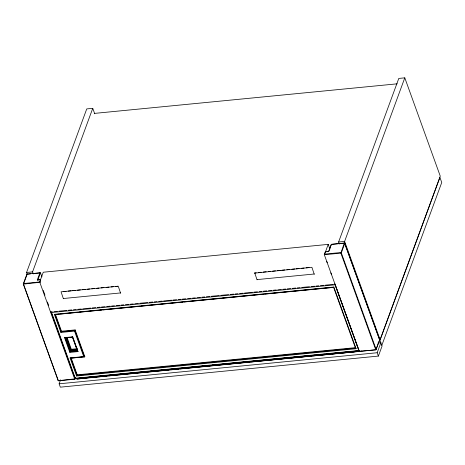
<?xml version="1.0" encoding="UTF-8"?>
<svg xmlns="http://www.w3.org/2000/svg" width="465" height="465" viewBox="0 0 465 465"><rect width="100%" height="100%" fill="white"/><g stroke="black" fill="none" stroke-linecap="round" stroke-linejoin="round"><path stroke-width="0.7" d="M27.301 274.524L26.563 272.478L86.746 108.915L92.75 108.328L94.721 113.785M41.955 276.919L40.484 272.839L26.97 274.036L23.25 283.917L58.096 380.492L58.561 380.794L74.935 379.196L75.156 378.83L50.859 311.498M33.311 273.937L32.567 271.891L92.75 108.328M39.938 272.769L37.287 279.959L40.223 279.796M75.586 377.667L74.731 379.091L39.88 282.517L40.699 279.628L37.287 279.959L37.921 279.796L40.484 272.839L32.079 273.658M39.676 281.964L43.262 272.223L328.22 244.381L329.912 249.077M63.391 298.739L61.055 291.805L118.238 286.219L115.378 286.498M381.823 345.35L441.75 182.478L439.925 177.415L379.998 340.287L382.056 346.111L378.388 356.085L60.334 387.159L59.125 383.805L60.59 379.818M120.575 293.153L118.482 286.888M256.139 272.746L254.628 273.118L311.899 267.299L314.23 274.234M257.046 279.82L254.71 272.885M324.634 254.128L328.22 244.381M326.889 251.792L328.679 251.391L331.376 244.294L344.338 243.032L344.803 243.335L379.649 339.909L375.929 349.79L359.555 351.389L359.09 351.087L334.794 283.755M331.376 244.294L328.732 251.489L328.255 251.658M339.345 244.044L338.607 241.992L398.79 78.428L404.794 77.841L440.256 176.125L380.079 339.688L344.617 241.405L404.794 77.841M344.792 243.811L379.649 339.909L375.929 349.79L356.05 351.668M378.388 356.085L377.179 352.732L380.847 342.757L377.958 343.042M61.496 331.237L60.88 332.44L74.528 331.103L75.144 329.906L61.496 331.237L55.445 314.468L54.347 314.328L60.88 332.44M76.812 347.814L77.539 349.825L70.715 350.494L71.325 349.291L66.972 337.218M76.615 376.034L70.081 357.922L71.174 358.062L77.225 374.831L76.615 376.034L356.114 348.727L333.847 287.021L54.347 314.328M69.849 352.394L64.525 337.637L72.714 336.834L78.039 351.592L69.849 352.394L70.889 350.029L76.678 349.389M64.525 337.637L65.228 337.927L72.453 337.224L72.714 336.834M52.417 311.812L50.97 311.957L51.574 312.515L335.172 284.812L358.887 350.54L75.289 378.243L75.028 378.632L359.59 350.831M361.433 351.255L76.876 379.051L77.138 378.667L361.822 351.104M75.144 329.906L84.822 356.731L84.432 356.882L74.894 330.446L61.246 331.783L55.05 314.619L333.585 287.411L333.847 287.021M26.749 274.402L30.678 273.798M75.156 378.83L58.352 380.696L23.506 284.115L27.179 274.141M94.43 113.402L397.151 83.828M26.563 272.478L32.567 271.891M338.607 241.992L344.617 241.405M331.243 244.433L340.345 243.544M341.746 243.404L344.548 243.131M63.199 291.596L66.059 291.317M68.204 291.107L71.064 290.823M72.494 290.683L75.353 290.404M77.498 290.195L80.358 289.916M82.497 289.707L85.357 289.428M87.501 289.218L89.646 289.009M91.791 288.8L94.651 288.521M96.796 288.312L98.94 288.102M101.085 287.893L103.945 287.614M106.09 287.405L108.95 287.126M111.094 286.917L113.239 286.707M258.284 272.537L261.144 272.257M263.289 272.048L266.149 271.763M268.293 271.554L270.438 271.345M272.583 271.136L275.443 270.857M277.588 270.647L280.442 270.368M281.871 270.229L284.731 269.95M286.876 269.741L289.736 269.462M291.881 269.252L294.74 268.973M296.17 268.834L299.03 268.555M301.175 268.346L304.034 268.067M306.179 267.857L309.039 267.578M63.478 298.513L120.662 292.921M257.133 279.593L314.317 274.001M53.859 311.672L57.474 311.318M58.916 311.178L66.861 310.399M68.309 310.26L71.918 309.911M73.36 309.766L76.248 309.487M77.696 309.341L81.305 308.993M82.753 308.847L90.692 308.074M92.14 307.935L95.749 307.58M97.197 307.441L100.085 307.156M101.527 307.016L105.142 306.662M106.584 306.522L110.193 306.168M111.641 306.028L114.529 305.743M115.971 305.604L119.586 305.249M121.028 305.11L123.917 304.825M125.364 304.685L128.974 304.337M130.415 304.191L133.304 303.912M134.751 303.767L138.361 303.418M139.808 303.273L147.754 302.5M149.195 302.36L152.805 302.006M154.252 301.866L157.141 301.582M158.582 301.442L162.198 301.088M163.639 300.948L171.585 300.169M173.027 300.03L176.642 299.675M178.083 299.536L180.972 299.257M182.419 299.111L186.029 298.763M187.476 298.617L191.086 298.268M192.527 298.123L195.416 297.844M196.864 297.699L200.473 297.35M201.92 297.205L204.809 296.926M206.251 296.786L209.86 296.432M211.308 296.292L219.253 295.513M220.695 295.374L228.641 294.595M230.088 294.455L233.697 294.101M235.139 293.961L238.028 293.682M239.475 293.537L243.085 293.188M244.532 293.043L252.472 292.27M253.919 292.125L257.529 291.776M258.976 291.631L261.865 291.352M263.306 291.212L266.922 290.858M268.363 290.718L271.973 290.363M273.42 290.224L276.309 289.939M277.75 289.8L281.366 289.445M282.807 289.306L285.696 289.021M287.143 288.881L290.753 288.527M292.194 288.387L295.81 288.033M297.251 287.893L300.14 287.614M301.587 287.469L309.533 286.696M310.975 286.55L314.584 286.202M316.031 286.056L318.92 285.777M320.362 285.638L323.977 285.283M325.419 285.144L333.364 284.365M55.445 314.468L59.055 314.119M60.502 313.974L77.841 312.282M79.283 312.143L101.678 309.952M103.125 309.812L116.128 308.539M117.575 308.4L125.521 307.621M126.962 307.481L139.971 306.214M141.412 306.069L158.751 304.377M160.198 304.238L182.594 302.047M184.035 301.907L197.038 300.634M198.485 300.495L206.431 299.716M207.878 299.576L220.881 298.309M222.322 298.164L239.661 296.472M241.108 296.333L263.504 294.142M264.945 294.002L277.954 292.729M279.395 292.59L287.341 291.817M288.788 291.671L301.791 290.404M303.238 290.259L320.577 288.567M322.018 288.428L333.579 287.294L355.51 348.163L356.114 348.727M66.303 337.712L69.715 337.375M71.081 337.241L72.441 337.108L77.434 351.029L78.039 351.592M71.325 349.291L76.783 348.762L72.43 336.689M70.081 357.922L83.723 356.591L84.432 356.882L70.785 358.213L76.975 375.377L355.51 348.163L355.359 347.657L77.225 374.831M71.174 358.062L84.822 356.731M75.022 378.516L77.184 378.307M78.632 378.167L91.617 376.894M93.058 376.755L106.043 375.488M107.485 375.348L148.608 371.326M150.05 371.186L172.41 369.001M173.858 368.861L186.843 367.594M188.284 367.455L196.218 366.676M197.66 366.536L210.651 365.269M212.092 365.124L267.642 359.701M269.084 359.561L291.445 357.376M292.892 357.23L300.826 356.457M302.267 356.318L315.253 355.051M316.694 354.905L324.634 354.132M326.075 353.993L329.679 353.638M331.127 353.499L339.061 352.72M340.502 352.58L348.436 351.807M349.883 351.668L358.538 350.819M88.408 377.813L76.876 379.051M89.85 377.673L107.165 375.982M108.607 375.842L130.973 373.657M132.415 373.517L154.781 371.332M156.223 371.186L169.208 369.919M170.649 369.78L178.583 369.001M180.031 368.861L193.016 367.594M194.457 367.455L207.442 366.182M208.884 366.042L250.007 362.026M251.449 361.886L273.809 359.701M275.257 359.561L288.242 358.288M289.683 358.149L297.617 357.376M299.059 357.236L312.044 355.963M313.491 355.824L330.801 354.132M332.248 353.993L354.609 351.807M59.125 383.805L377.179 352.732M359.09 351.087L359.555 351.389M58.096 380.492L58.561 380.794M328.679 251.391L325.32 251.821L324.245 254.512L359.346 351.29M326.697 261.313L327.191 262.673M330.871 272.874L331.359 274.234M74.528 331.103L83.723 356.591M66.501 337.578L70.965 349.947M66.53 337.956L68.465 343.321M66.117 337.753L70.715 350.494M51.574 312.515L75.289 378.243M43.257 290.41L44.971 295.17M47.424 301.971L48.651 305.377M379.394 339.712L379.428 340.281M344.338 243.032L340.874 253.111L375.726 349.686L376.15 349.424L341.304 252.844L340.839 252.542L324.465 254.14L324.5 254.71L340.874 253.111L341.304 252.844L344.803 243.335L344.338 243.032M23.471 283.545L23.506 284.115L40.31 282.249L39.845 281.947L23.471 283.545M65.617 337.776L65.228 337.927L70.209 351.732L77.434 351.029L77.283 350.523L70.459 351.191L65.617 337.776"/></g></svg>
